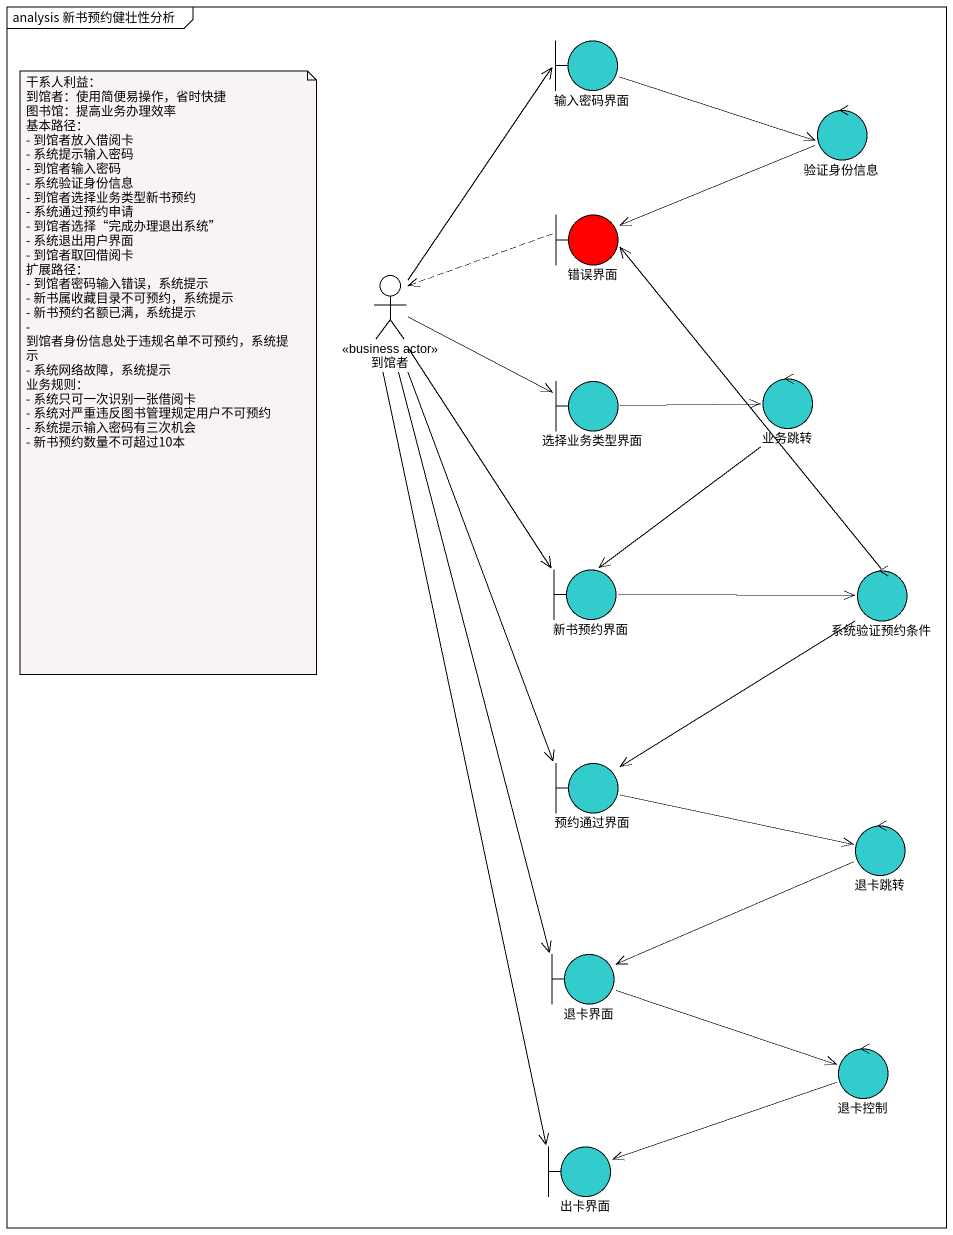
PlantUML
@startuml
mainframe analysis 新书预约健壮性分析
boundary 输入密码界面 #33CCCC
control 验证身份信息 #33CCCC
boundary 错误界面 #FF0000
actor 到馆者 <<business actor>>
boundary 选择业务类型界面 #33CCCC
control 业务跳转 #33CCCC
boundary 新书预约界面 #33CCCC
control 系统验证预约条件 #33CCCC
boundary 预约通过界面 #33CCCC
control 退卡跳转 #33CCCC
boundary 退卡界面 #33CCCC
control 退卡控制 #33CCCC
boundary 出卡界面 #33CCCC
输入密码界面 -right-> 验证身份信息
验证身份信息 -left-> 错误界面
错误界面 .left.> 到馆者
到馆者 -up-> 输入密码界面
到馆者 -right-> 选择业务类型界面
到馆者 --> 新书预约界面
到馆者 --> 预约通过界面
到馆者 --> 退卡界面
到馆者 --> 出卡界面
选择业务类型界面 -right-> 业务跳转
业务跳转 --> 新书预约界面
新书预约界面 -right-> 系统验证预约条件
系统验证预约条件 -up-> 错误界面
系统验证预约条件 --> 预约通过界面
预约通过界面 -right-> 退卡跳转
退卡跳转 -left-> 退卡界面
退卡界面 -right-> 退卡控制
退卡控制 -left-> 出卡界面
note as N1
  干系人利益：
  到馆者：使用简便易操作，省时快捷
  图书馆：提高业务办理效率
  基本路径：
  - 到馆者放入借阅卡
  - 系统提示输入密码
  - 到馆者输入密码
  - 系统验证身份信息
  - 到馆者选择业务类型新书预约
  - 系统通过预约申请
  - 到馆者选择“完成办理退出系统”
  - 系统退出用户界面
  - 到馆者取回借阅卡
  扩展路径：
  - 到馆者密码输入错误，系统提示
  - 新书属收藏目录不可预约，系统提示
  - 新书预约名额已满，系统提示
  - 到馆者身份信息处于违规名单不可预约，系统提示
  - 系统网络故障，系统提示
  业务规则：
  - 系统只可一次识别一张借阅卡
  - 系统对严重违反图书管理规定用户不可预约
  - 系统提示输入密码有三次机会
  - 新书预约数量不可超过10本
end note
@enduml
